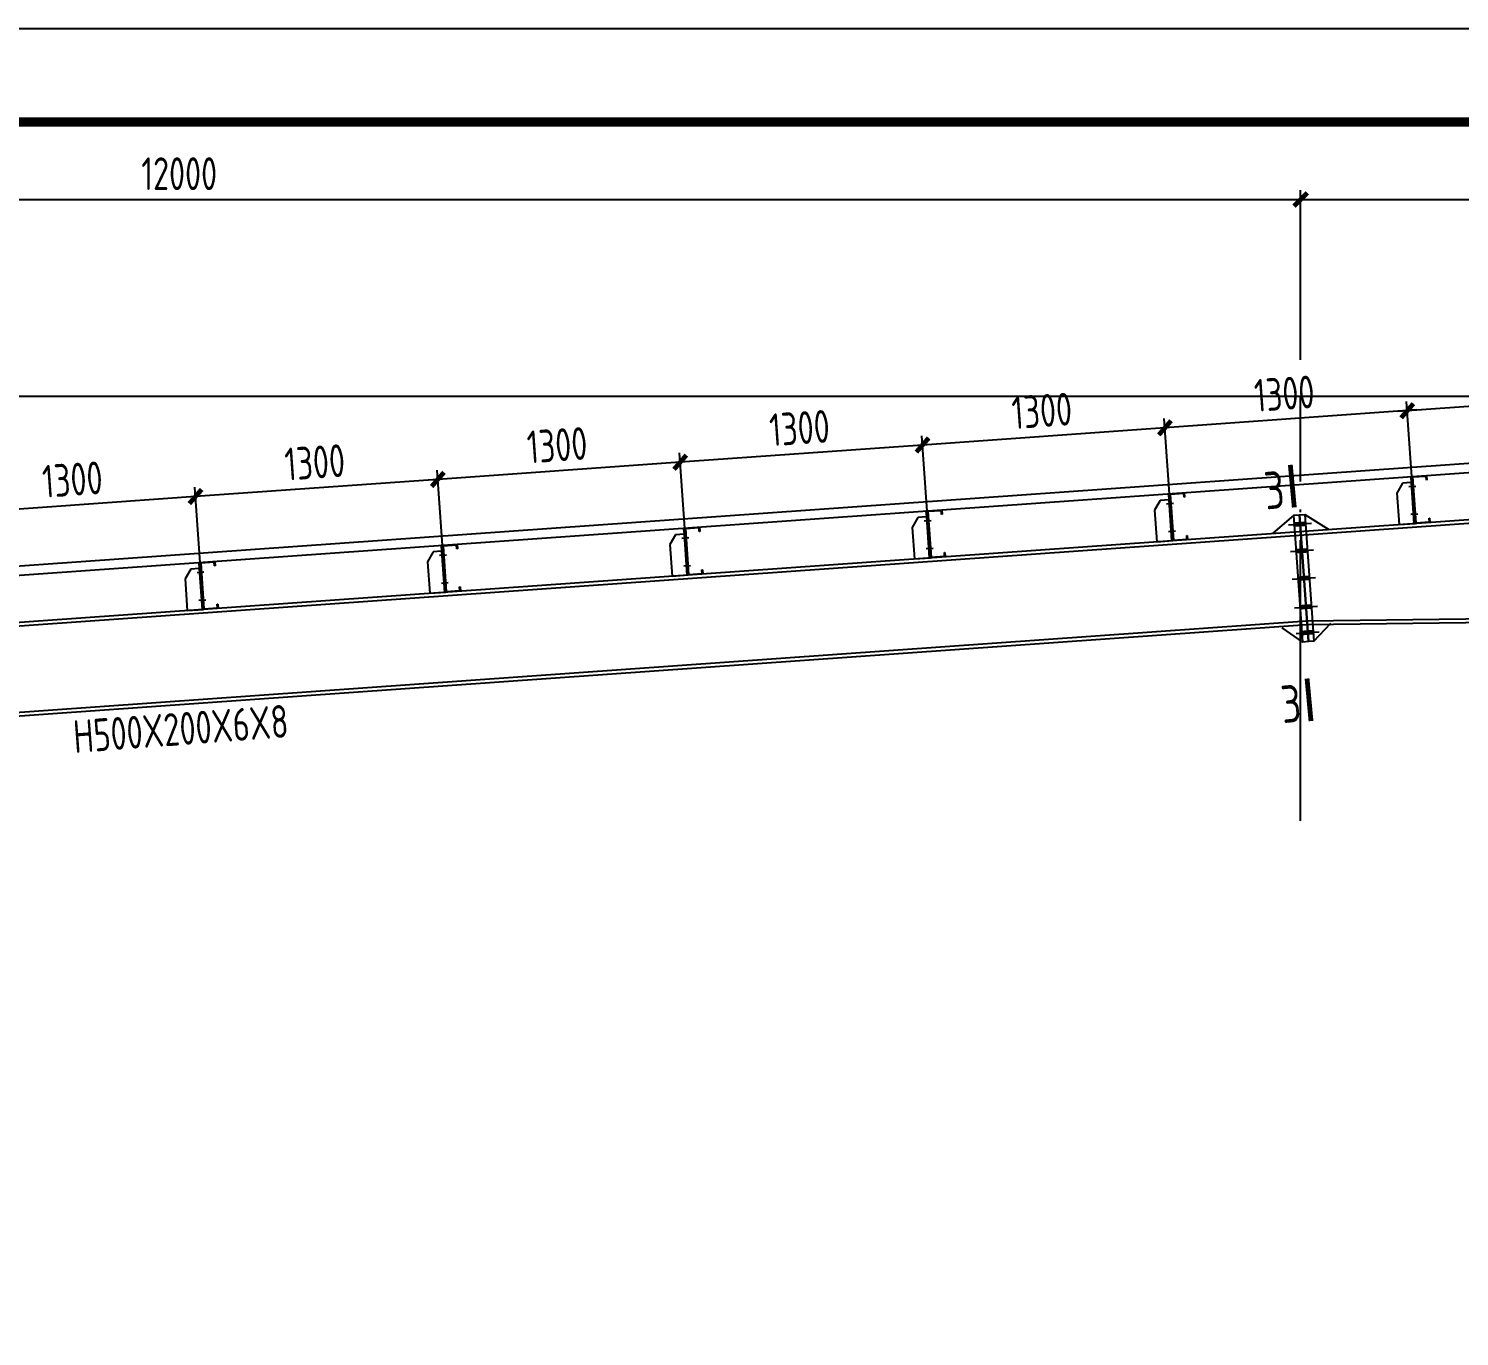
# Model space of a CAD drawing. Extents: x -2746917 to -971774, y -3334247 to -3250358.
# Drawn here: x -1059773 to -1044462, y -3288161 to -3274173 of the extents above; entities that cross this region are included whole.
import ezdxf

# ---------------------------------------------------------------- set-up
doc = ezdxf.new("R2010")
doc.units = 0
doc.header["$LTSCALE"] = 1000
doc.header["$MEASUREMENT"] = 0
doc.header["$PDMODE"] = 35
doc.linetypes.add('DOTE', pattern=[2.42, 2, -0.2, 0.02, -0.2])
doc.layers.get('0').update_dxf_attribs({"linetype": 'CONTINUOUS'})
doc.layers.get('Defpoints').update_dxf_attribs({"linetype": 'CONTINUOUS'})
for name, color, linetype in [('10', 7, 'CONTINUOUS'), ('AXIS', 253, 'DOTE'), ('BEAM_CON', 4, 'CONTINUOUS'), ('COLU', 7, 'CONTINUOUS'), ('DIM', 3, 'CONTINUOUS'), ('PUB_TITLE', 4, 'CONTINUOUS'), ('REIN', 1, 'CONTINUOUS'), ('TEXT', 7, 'CONTINUOUS'), ('檩托', 151, 'CONTINUOUS')]:
    doc.layers.add(name, color=color, linetype=linetype)
doc.layers.add('yichutu', color=7, linetype='CONTINUOUS', true_color=0xffffff, plot=False)
doc.styles.add('TSSD_Dimension', font='tssdeng.shx', dxfattribs={"width": 0.75, "bigfont": 'Hztxt.shx'})
doc.styles.add('TSSD_Norm', font='tssdeng.shx', dxfattribs={"width": 0.75, "bigfont": 'hztxt.shx'})
doc.styles.add('TSSD_Rein', font='Tssdeng.shx', dxfattribs={"width": 0.75, "bigfont": 'hztxt.shx'})
doc.dimstyles.new('TSSD_50_100', dxfattribs={"dimtxt": 350, "dimasz": 100, "dimexe": 100, "dimexo": 250, "dimgap": 100, "dimtad": 1, "dimdec": 0, "dimlfac": 0.5, "dimzin": 0, "dimdsep": 46, "dimtxsty": 'TSSD_Dimension', "dimblk": 'ARCHTICK', "dimcen": 0, "dimdle": 100, "dimclrt": 7, "dimadec": 0, "dimazin": 0, "dimtfac": 1, "dimtdec": 0, "dimtix": 1, "dimtmove": 2, "dimatfit": 3, "dimfxl": 1, "dimtolj": 1, "dimtzin": 0, "dimarcsym": 0})

# ---------------------------------------------------------------- blocks, each defined once
blk = doc.blocks.new('_ArchTick')
at = {"color": 0, "const_width": 0.5}
blk.add_lwpolyline([(-0.71, -0.71), (0.71, 0.71)], dxfattribs=at)
blk = doc.blocks.new('*D35')
at = {"layer": 'Defpoints', "color": 0, "ltscale": 1.5}
for p in [(-1046161, -3276000), (-1070161, -3277965), (-1046161, -3277965)]:
    blk.add_point(p, dxfattribs=at)
at = {"layer": 'DIM', "color": 0, "lineweight": -2, "ltscale": 1.5}
for p, q in [((-1070161, -3277715), (-1070161, -3275900)), ((-1046161, -3277715), (-1046161, -3275900)), ((-1070261, -3276000), (-1046061, -3276000))]:
    blk.add_line(p, q, dxfattribs=at)
at = {"layer": 'DIM', "color": 0, "lineweight": -2, "ltscale": 1.5, "xscale": 100, "yscale": 100, "zscale": 100, "rotation": 180}
blk.add_blockref('_ArchTick', (-1070161, -3276000), dxfattribs=at)
at = {"layer": 'DIM', "color": 0, "lineweight": -2, "ltscale": 1.5, "xscale": 100, "yscale": 100, "zscale": 100}
blk.add_blockref('_ArchTick', (-1046161, -3276000), dxfattribs=at)
at = {"layer": 'DIM', "color": 7, "ltscale": 1.5, "insert": (-1058161, -3275725), "char_height": 350, "attachment_point": 5, "style": 'TSSD_Dimension'}
blk.add_mtext('\\A1;12000', dxfattribs=at)
blk = doc.blocks.new('*D36')
at = {"layer": 'Defpoints', "color": 0, "ltscale": 1.5}
for p in [(-1034161, -3276000), (-1046161, -3277965), (-1034161, -3277965)]:
    blk.add_point(p, dxfattribs=at)
at = {"layer": 'DIM', "color": 0, "lineweight": -2, "ltscale": 1.5}
for p, q in [((-1046161, -3277715), (-1046161, -3275900)), ((-1034161, -3277715), (-1034161, -3275900)), ((-1046261, -3276000), (-1034061, -3276000))]:
    blk.add_line(p, q, dxfattribs=at)
at = {"layer": 'DIM', "color": 0, "lineweight": -2, "ltscale": 1.5, "xscale": 100, "yscale": 100, "zscale": 100, "rotation": 180}
blk.add_blockref('_ArchTick', (-1046161, -3276000), dxfattribs=at)
at = {"layer": 'DIM', "color": 0, "lineweight": -2, "ltscale": 1.5, "xscale": 100, "yscale": 100, "zscale": 100}
blk.add_blockref('_ArchTick', (-1034161, -3276000), dxfattribs=at)
at = {"layer": 'DIM', "color": 7, "ltscale": 1.5, "insert": (-1040161, -3275725), "char_height": 350, "attachment_point": 5, "style": 'TSSD_Dimension'}
blk.add_mtext('\\A1;6000', dxfattribs=at)
blk = doc.blocks.new('A$C491C4D06')
at = {"layer": '檩托'}
for p, q in [((-109.1, 237.8), (-137.6, 184.3)), ((-63.4, 242.4), (-109.1, 237.8)), ((-59.7, 273.2), (-66.4, 272.5)), ((-66.4, 272.5), (-63.4, 242.4)), ((-63.4, 242.4), (-41.5, 23.8)), ((-59.7, 273.2), (18.5, 281)), ((-34.8, 24.4), (-59.7, 273.2)), ((-34.8, 24.4), (-59.7, 273.2)), ((16, 278), (-56.7, 270.7)), ((-56.7, 270.7), (-32.3, 27.5)), ((17.9, 258.4), (16, 278)), ((20.7, 258.7), (17.9, 258.4)), ((18.5, 281), (20.7, 258.7)), ((-137.6, 184.3), (-120.7, 15.8)), ((-74.9, 220.9), (-37.7, 224.6)), ((-120.7, 15.8), (-34.8, 24.4)), ((-60, 72.7), (-22.9, 76.4)), ((43.4, 32.3), (-34.8, 24.4)), ((-32.3, 27.5), (40.4, 34.8)), ((38.4, 54.4), (41.2, 54.6)), ((40.4, 34.8), (38.4, 54.4)), ((41.2, 54.6), (43.4, 32.3))]:
    blk.add_line(p, q, dxfattribs=at)
at = {"layer": '檩托', "const_width": 10, "elevation": 396.5}
blk.add_lwpolyline([(-61.4, 222.2), (-51.9, 223.2)], dxfattribs=at)
at = {"layer": '檩托', "const_width": 10}
blk.add_lwpolyline([(-46.5, 74.1), (-37, 75)], dxfattribs=at)
blk = doc.blocks.new('*D41')
at = {"layer": 'Defpoints', "color": 0, "ltscale": 1.5}
for p in [(-1045020, -3278260), (-1042341, -3279282), (-1044934, -3279466)]:
    blk.add_point(p, dxfattribs=at)
at = {"layer": 'DIM', "color": 0, "lineweight": -2, "ltscale": 1.5}
for p, q in [((-1042327, -3278069), (-1045120, -3278267)), ((-1042359, -3279033), (-1042433, -3277976)), ((-1044952, -3279217), (-1045027, -3278160))]:
    blk.add_line(p, q, dxfattribs=at)
at = {"layer": 'DIM', "color": 0, "lineweight": -2, "ltscale": 1.5, "xscale": 100, "yscale": 100, "zscale": 100}
for p, rotation in [((-1042426, -3278076), 4.053197098453172), ((-1045020, -3278260), 184.0531970984532)]:
    blk.add_blockref('_ArchTick', p, dxfattribs=dict(at, rotation=rotation))
at = {"layer": 'DIM', "color": 7, "ltscale": 1.5, "insert": (-1043743, -3277893), "char_height": 350, "attachment_point": 5, "rotation": 4.0532, "style": 'TSSD_Dimension'}
blk.add_mtext('\\A1;1300', dxfattribs=at)
blk = doc.blocks.new('*D42')
at = {"layer": 'Defpoints', "color": 0, "ltscale": 1.5}
for p in [(-1047613, -3278443), (-1044934, -3279466), (-1047528, -3279650)]:
    blk.add_point(p, dxfattribs=at)
at = {"layer": 'DIM', "color": 0, "lineweight": -2, "ltscale": 1.5}
for p, q in [((-1044920, -3278252), (-1047713, -3278450)), ((-1044952, -3279217), (-1045027, -3278160)), ((-1047546, -3279401), (-1047620, -3278344))]:
    blk.add_line(p, q, dxfattribs=at)
at = {"layer": 'DIM', "color": 0, "lineweight": -2, "ltscale": 1.5, "xscale": 100, "yscale": 100, "zscale": 100}
for p, rotation in [((-1045020, -3278260), 4.053197098453172), ((-1047613, -3278443), 184.0531970984532)]:
    blk.add_blockref('_ArchTick', p, dxfattribs=dict(at, rotation=rotation))
at = {"layer": 'DIM', "color": 7, "ltscale": 1.5, "insert": (-1046336, -3278077), "char_height": 350, "attachment_point": 5, "rotation": 4.0532, "style": 'TSSD_Dimension'}
blk.add_mtext('\\A1;1300', dxfattribs=at)
blk = doc.blocks.new('*D43')
at = {"layer": 'Defpoints', "color": 0, "ltscale": 1.5}
for p in [(-1050207, -3278627), (-1047528, -3279650), (-1050121, -3279834)]:
    blk.add_point(p, dxfattribs=at)
at = {"layer": 'DIM', "color": 0, "lineweight": -2, "ltscale": 1.5}
for p, q in [((-1047546, -3279401), (-1047620, -3278344)), ((-1047514, -3278436), (-1050307, -3278634)), ((-1050139, -3279584), (-1050214, -3278527))]:
    blk.add_line(p, q, dxfattribs=at)
at = {"layer": 'DIM', "color": 0, "lineweight": -2, "ltscale": 1.5, "xscale": 100, "yscale": 100, "zscale": 100}
for p, rotation in [((-1047613, -3278443), 4.053197098453172), ((-1050207, -3278627), 184.0531970984532)]:
    blk.add_blockref('_ArchTick', p, dxfattribs=dict(at, rotation=rotation))
at = {"layer": 'DIM', "color": 7, "ltscale": 1.5, "insert": (-1048930, -3278261), "char_height": 350, "attachment_point": 5, "rotation": 4.0532, "style": 'TSSD_Dimension'}
blk.add_mtext('\\A1;1300', dxfattribs=at)
blk = doc.blocks.new('*D44')
at = {"layer": 'Defpoints', "color": 0, "ltscale": 1.5}
for p in [(-1052800, -3278811), (-1050121, -3279834), (-1052715, -3280018)]:
    blk.add_point(p, dxfattribs=at)
at = {"layer": 'DIM', "color": 0, "lineweight": -2, "ltscale": 1.5}
for p, q in [((-1050139, -3279584), (-1050214, -3278527)), ((-1050107, -3278620), (-1052900, -3278818)), ((-1052733, -3279768), (-1052807, -3278711))]:
    blk.add_line(p, q, dxfattribs=at)
at = {"layer": 'DIM', "color": 0, "lineweight": -2, "ltscale": 1.5, "xscale": 100, "yscale": 100, "zscale": 100}
for p, rotation in [((-1050207, -3278627), 4.053197098453172), ((-1052800, -3278811), 184.0531970984532)]:
    blk.add_blockref('_ArchTick', p, dxfattribs=dict(at, rotation=rotation))
at = {"layer": 'DIM', "color": 7, "ltscale": 1.5, "insert": (-1051523, -3278445), "char_height": 350, "attachment_point": 5, "rotation": 4.0532, "style": 'TSSD_Dimension'}
blk.add_mtext('\\A1;1300', dxfattribs=at)
blk = doc.blocks.new('*D45')
at = {"layer": 'Defpoints', "color": 0, "ltscale": 1.5}
for p in [(-1055394, -3278995), (-1052715, -3280018), (-1055308, -3280201)]:
    blk.add_point(p, dxfattribs=at)
at = {"layer": 'DIM', "color": 0, "lineweight": -2, "ltscale": 1.5}
for p, q in [((-1052733, -3279768), (-1052807, -3278711)), ((-1052701, -3278804), (-1055494, -3279002)), ((-1055326, -3279952), (-1055401, -3278895))]:
    blk.add_line(p, q, dxfattribs=at)
at = {"layer": 'DIM', "color": 0, "lineweight": -2, "ltscale": 1.5, "xscale": 100, "yscale": 100, "zscale": 100}
for p, rotation in [((-1052800, -3278811), 4.053197098453172), ((-1055394, -3278995), 184.0531970984532)]:
    blk.add_blockref('_ArchTick', p, dxfattribs=dict(at, rotation=rotation))
at = {"layer": 'DIM', "color": 7, "ltscale": 1.5, "insert": (-1054117, -3278628), "char_height": 350, "attachment_point": 5, "rotation": 4.0532, "style": 'TSSD_Dimension'}
blk.add_mtext('\\A1;1300', dxfattribs=at)
blk = doc.blocks.new('*D46')
at = {"layer": 'Defpoints', "color": 0, "ltscale": 1.5}
for p in [(-1057987, -3279178), (-1055308, -3280201), (-1057902, -3280385)]:
    blk.add_point(p, dxfattribs=at)
at = {"layer": 'DIM', "color": 0, "lineweight": -2, "ltscale": 1.5}
for p, q in [((-1055294, -3278988), (-1058087, -3279185)), ((-1055326, -3279952), (-1055401, -3278895)), ((-1057920, -3280136), (-1057994, -3279079))]:
    blk.add_line(p, q, dxfattribs=at)
at = {"layer": 'DIM', "color": 0, "lineweight": -2, "ltscale": 1.5, "xscale": 100, "yscale": 100, "zscale": 100}
for p, rotation in [((-1055394, -3278995), 4.053197098453172), ((-1057987, -3279178), 184.0531970984532)]:
    blk.add_blockref('_ArchTick', p, dxfattribs=dict(at, rotation=rotation))
at = {"layer": 'DIM', "color": 7, "ltscale": 1.5, "insert": (-1056710, -3278812), "char_height": 350, "attachment_point": 5, "rotation": 4.0532, "style": 'TSSD_Dimension'}
blk.add_mtext('\\A1;1300', dxfattribs=at)
blk = doc.blocks.new('*D47')
at = {"layer": 'Defpoints', "color": 0, "ltscale": 1.5}
for p in [(-1060581, -3279362), (-1057902, -3280385), (-1060495, -3280569)]:
    blk.add_point(p, dxfattribs=at)
at = {"layer": 'DIM', "color": 0, "lineweight": -2, "ltscale": 1.5}
for p, q in [((-1057888, -3279171), (-1060681, -3279369)), ((-1057920, -3280136), (-1057994, -3279079)), ((-1060513, -3280319), (-1060588, -3279262))]:
    blk.add_line(p, q, dxfattribs=at)
at = {"layer": 'DIM', "color": 0, "lineweight": -2, "ltscale": 1.5, "xscale": 100, "yscale": 100, "zscale": 100}
for p, rotation in [((-1057987, -3279178), 4.053197098453172), ((-1060581, -3279362), 184.0531970984532)]:
    blk.add_blockref('_ArchTick', p, dxfattribs=dict(at, rotation=rotation))
at = {"layer": 'DIM', "color": 7, "ltscale": 1.5, "insert": (-1059304, -3278996), "char_height": 350, "attachment_point": 5, "rotation": 4.0532, "style": 'TSSD_Dimension'}
blk.add_mtext('\\A1;1300', dxfattribs=at)
blk = doc.blocks.new('yct-1189-420-118900-42000-100-2008.0')
at = {"layer": 'yichutu', "color": 7, "true_color": 0xffffff}
blk.add_lwpolyline([(0, 0), (0, 42000), (118900, 42000), (118900, 0)], close=True, dxfattribs=at)
blk = doc.blocks.new('A$C3E121A49')
at = {"layer": 'PUB_TITLE'}
blk.add_lwpolyline([(-114817, -12301), (-114817, 29699), (4083, 29699), (4083, -12301)], close=True, dxfattribs=at)
at = {"layer": 'PUB_TITLE', "const_width": 100}
blk.add_lwpolyline([(3083, -11301), (3083, 28699), (-114103, 28699), (-114103, -11301), (3083, -11301)], dxfattribs=at)

msp = doc.modelspace()

# ---------------------------------------------------------------- linework, layer by layer
at = {"layer": '10', "color": 6, "const_width": 51.43}
for points in [[(-1046228.73, -3279294.07), (-1046271.11, -3278838.9)], [(-1046050.06, -3281579.67), (-1046092.44, -3281124.49)]]:
    msp.add_lwpolyline(points, dxfattribs=at)
at = {"layer": 'AXIS', "ltscale": 1.5}
msp.add_line((-1046161.42, -3282646.35), (-1046161.42, -3278102.8), dxfattribs=at)
at = {"layer": 'BEAM_CON', "ltscale": 1.5}
for p, q in [((-1082621.42, -3278102.8, -3.33), (-985701.42, -3278102.8, -3.33)), ((-1034161.42, -3278702.8), (-1082161.42, -3282102.8)), ((-1034158.59, -3278742.7), (-1082158.59, -3282142.7)), ((-1046233.99, -3279377.49), (-1046462.24, -3279574.11)), ((-1046290.8, -3279482.03), (-1046043.3, -3279464.5)), ((-1046114.29, -3279369.01), (-1045860.59, -3279531.5)), ((-1046270.62, -3279767), (-1046023.12, -3279749.47)), ((-1046249.84, -3280060.32), (-1046002.34, -3280042.79)), ((-1046228.11, -3280367.09), (-1045980.61, -3280349.56)), ((-1034841.94, -3280362.81, -3.33), (-1046091.29, -3280510.31)), ((-1034841.42, -3280402.8, -3.33), (-1046090.76, -3280550.3)), ((-1046093.59, -3280510.4), (-1070093.59, -3282210.4)), ((-1046090.76, -3280550.3), (-1070090.76, -3282250.3)), ((-1046018.19, -3280725.62), (-1045836.93, -3280532.32)), ((-1046137.89, -3280734.09), (-1046357.68, -3280584.07)), ((-1046208.64, -3280641.88), (-1045961.15, -3280624.35))]:
    msp.add_line(p, q, dxfattribs=at)
at = {"layer": 'BEAM_CON', "color": 8, "ltscale": 1.5}
for p, q in [((-1034203.83, -3278104.3), (-1081256.63, -3281437.21)), ((-1034196.76, -3278204.05), (-1081256.63, -3281537.46))]:
    msp.add_line(p, q, dxfattribs=at)
at = {"layer": 'BEAM_CON', "ltscale": 1.5}
for points in [[(-1046137.89, -3280734.09), (-1046233.99, -3279377.49), (-1046174.14, -3279373.25), (-1046078.04, -3280729.85), (-1046137.89, -3280734.09)], [(-1046078.04, -3280729.85), (-1046174.14, -3279373.25), (-1046114.29, -3279369.01), (-1046018.19, -3280725.62), (-1046078.04, -3280729.85)]]:
    msp.add_lwpolyline(points, dxfattribs=at)
at = {"layer": 'REIN', "color": 4, "const_width": 50}
for points in [[(-1046226.9, -3279477.5), (-1046107.2, -3279469.02)], [(-1046206.72, -3279762.47), (-1046087.02, -3279753.99)], [(-1046185.94, -3280055.79), (-1046066.24, -3280047.32)], [(-1046164.21, -3280362.56), (-1046044.51, -3280354.09)], [(-1046144.75, -3280637.36), (-1046025.05, -3280628.88)]]:
    msp.add_lwpolyline(points, dxfattribs=at)

# ---------------------------------------------------------------- block references
at = {"ltscale": 1.5}
msp.add_blockref('A$C3E121A49', (-975857.62, -3303872.21), dxfattribs=at)
at = {"layer": 'COLU', "xscale": 2.000000000011448, "yscale": 2, "zscale": 2, "rotation": 358.3274362581344}
for p in [(-1044866.3, -3279516.78), (-1047459.8, -3279700.49), (-1050053.3, -3279884.2), (-1052646.81, -3280067.9), (-1055240.31, -3280251.61), (-1057833.81, -3280435.32)]:
    msp.add_blockref('A$C491C4D06', p, dxfattribs=at)
at = {"layer": 'yichutu'}
msp.add_blockref('yct-1189-420-118900-42000-100-2008.0', (-1090674.35, -3316173.05), dxfattribs=at)

# ---------------------------------------------------------------- texts
at = {"layer": '10', "color": 6, "style": 'TSSD_Rein', "width": 0.8}
for p in [(-1046531.47, -3279318.4), (-1046352.8, -3281603.99)]:
    msp.add_text('3', height=400, rotation=5.250826, dxfattribs=at).set_placement(p)
at = {"layer": 'TEXT', "ltscale": 1.5, "style": 'TSSD_Norm', "width": 0.75}
msp.add_text('H500X200X6X8', height=350, rotation=4.235714, dxfattribs=at).set_placement((-1059280.38, -3281922.12))

# ---------------------------------------------------------------- dimensions: what is measured, and where the dimension line sits
at = {"layer": 'DIM', "ltscale": 1.5}
for base, p1, p2, picture, middle in [((-1046161.42, -3275999.96), (-1070161.42, -3277964.57), (-1046161.42, -3277964.57), '*D35', (-1058161.42, -3275724.96)), ((-1034161.42, -3275999.96), (-1046161.42, -3277964.57), (-1034161.42, -3277964.57), '*D36', (-1040161.42, -3275724.96))]:
    dim = msp.add_linear_dim(base=base, p1=p1, p2=p2, dimstyle='TSSD_50_100', dxfattribs=at)
    dim.commit()
    dim.dimension.update_dxf_attribs({"geometry": picture, "text_midpoint": middle})
for base, p1, p2, picture, middle in [((-1045019.91, -3278259.54), (-1042340.91, -3279282.4), (-1044934.41, -3279466.18), '*D41', (-1043742.6, -3277893.34)), ((-1047613.41, -3278443.32), (-1044934.41, -3279466.18), (-1047527.9, -3279649.95), '*D42', (-1046336.09, -3278077.12)), ((-1050206.9, -3278627.09), (-1047527.9, -3279649.95), (-1050121.4, -3279833.73), '*D43', (-1048929.59, -3278260.89)), ((-1052800.4, -3278810.87), (-1050121.4, -3279833.73), (-1052714.9, -3280017.5), '*D44', (-1051523.09, -3278444.67)), ((-1055393.9, -3278994.64), (-1052714.9, -3280017.5), (-1055308.39, -3280201.28), '*D45', (-1054116.59, -3278628.44)), ((-1057987.39, -3279178.42), (-1055308.39, -3280201.28), (-1057901.89, -3280385.05), '*D46', (-1056710.08, -3278812.22)), ((-1060580.89, -3279362.19), (-1057901.89, -3280385.05), (-1060495.39, -3280568.83), '*D47', (-1059303.58, -3278995.99))]:
    dim = msp.add_linear_dim(base=base, p1=p1, p2=p2, angle=4.053197, dimstyle='TSSD_50_100', dxfattribs=at)
    dim.commit()
    dim.dimension.update_dxf_attribs({"geometry": picture, "text_midpoint": middle})

doc.saveas('drawing.dxf')
